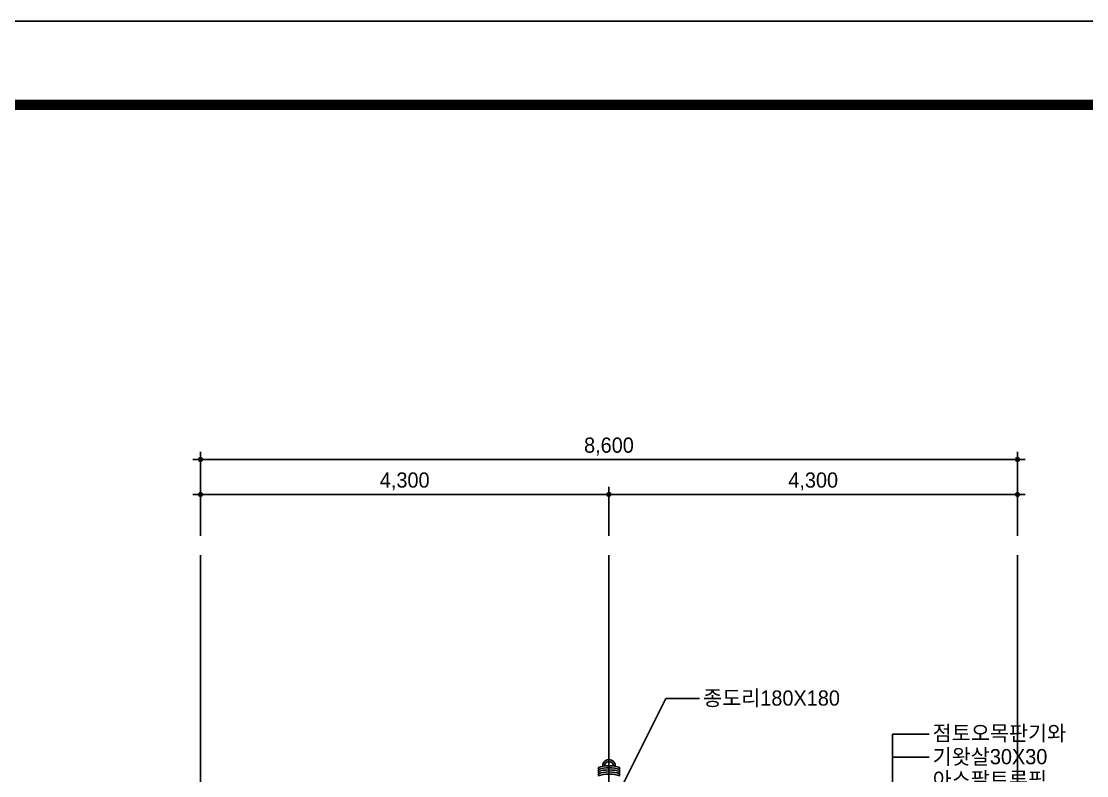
# Model space of a CAD drawing. Extents: x 257532 to 291172, y -129942 to -106182.
# Drawn here: x 268897 to 280112, y -114122 to -106182 of the extents above; entities that cross this region are included whole.
import ezdxf

# ---------------------------------------------------------------- set-up
doc = ezdxf.new("R2010")
doc.units = 0
doc.header["$LTSCALE"] = 50
doc.header["$MEASUREMENT"] = 0
doc.header["$PDMODE"] = 35
doc.header["$PDSIZE"] = -10
doc.linetypes.add('CEN', pattern=[62, 60, -1, 0, -1])
doc.layers.get('0').update_dxf_attribs({"linetype": 'CONTINUOUS'})
doc.layers.get('DEFPOINTS').update_dxf_attribs({"linetype": 'CONTINUOUS'})
for name, color, linetype in [('CEN', 1, 'CEN'), ('COR', 4, 'CONTINUOUS'), ('DIM', 7, 'CONTINUOUS'), ('HAT', 5, 'CONTINUOUS'), ('SYM', 7, 'CONTINUOUS'), ('WAL', 3, 'CONTINUOUS'), ('WALLI', 4, 'CONTINUOUS')]:
    doc.layers.add(name, color=color, linetype=linetype)
doc.styles.add('GHS', font='HYWULM_0.TTF')
doc.styles.add('현창', font='HYWULM_0.TTF')
doc.dimstyles.new('STANDARD$0', dxfattribs={"dimscale": 30, "dimtxt": 3, "dimasz": 1, "dimexe": 2, "dimexo": 5, "dimgap": 0.9, "dimtad": 1, "dimtoh": 1, "dimdec": 4, "dimzin": 0, "dimdsep": 46, "dimlunit": 6, "dimtxsty": 'GHS', "dimblk1": 'DIMDOT', "dimblk2": 'DIMDOT', "dimsah": 1, "dimcen": 0.09, "dimadec": 0, "dimazin": 0, "dimtfac": 1, "dimtdec": 4, "dimtofl": 0, "dimtmove": 2, "dimatfit": 3, "dimldrblk": 'DIMDOT', "dimfxl": 1, "dimtolj": 1, "dimtzin": 0, "dimarcsym": 0})

# ---------------------------------------------------------------- blocks, each defined once
blk = doc.blocks.new('20')
at = {"layer": 'COR', "linetype": 'Continuous', "const_width": 270}
blk.add_lwpolyline([(230424, -2398), (230424, -57398), (308324, -57398), (308324, -2398)], close=True, dxfattribs=at)
at = {"layer": 'HAT'}
blk.add_line((226424, -198), (310524, -198), dxfattribs=at)
blk = doc.blocks.new('DIMDOT')
at = {"linetype": 'Continuous'}
blk.add_line((-2, 0), (2, 0), dxfattribs=at)
for radius in [0.5, 0.25]:
    blk.add_circle((0, 0), radius, dxfattribs=at)
blk = doc.blocks.new('*D6')
at = {"layer": 'DEFPOINTS', "color": 0}
for p in [(270783, -110794), (270783, -111799), (279383, -111799)]:
    blk.add_point(p, dxfattribs=at)
at = {"layer": 'SYM', "color": 211, "lineweight": -2}
for p, q in [((270783, -111599), (270783, -110714)), ((279343, -110794), (270823, -110794)), ((279383, -111599), (279383, -110714))]:
    blk.add_line(p, q, dxfattribs=at)
at = {"layer": 'SYM', "color": 211, "lineweight": -2, "xscale": 40, "yscale": 40, "zscale": 40, "rotation": 180}
blk.add_blockref('DIMDOT', (270783, -110794), dxfattribs=at)
at = {"layer": 'SYM', "color": 211, "lineweight": -2, "xscale": 40, "yscale": 40, "zscale": 40}
blk.add_blockref('DIMDOT', (279383, -110794), dxfattribs=at)
at = {"layer": 'SYM', "color": 0, "insert": (275083, -110658), "char_height": 160, "attachment_point": 5, "style": '현창'}
blk.add_mtext('\\A1;8,600', dxfattribs=at)
blk = doc.blocks.new('*D7')
at = {"layer": 'DEFPOINTS', "color": 0}
for p in [(270783, -111161), (270783, -111799), (275083, -111799)]:
    blk.add_point(p, dxfattribs=at)
at = {"layer": 'SYM', "color": 211, "lineweight": -2}
for p, q in [((270783, -111599), (270783, -111081)), ((275083, -111599), (275083, -111081)), ((275043, -111161), (270823, -111161))]:
    blk.add_line(p, q, dxfattribs=at)
at = {"layer": 'SYM', "color": 211, "lineweight": -2, "xscale": 40, "yscale": 40, "zscale": 40, "rotation": 180}
blk.add_blockref('DIMDOT', (270783, -111161), dxfattribs=at)
at = {"layer": 'SYM', "color": 211, "lineweight": -2, "xscale": 40, "yscale": 40, "zscale": 40}
blk.add_blockref('DIMDOT', (275083, -111161), dxfattribs=at)
at = {"layer": 'SYM', "color": 0, "insert": (272933, -111025), "char_height": 160, "attachment_point": 5, "style": '현창'}
blk.add_mtext('\\A1;4,300', dxfattribs=at)
blk = doc.blocks.new('*D8')
at = {"layer": 'DEFPOINTS', "color": 0}
for p in [(279383, -111161), (275083, -111799), (279383, -111799)]:
    blk.add_point(p, dxfattribs=at)
at = {"layer": 'SYM', "color": 211, "lineweight": -2}
for p, q in [((275083, -111599), (275083, -111081)), ((279383, -111599), (279383, -111081)), ((275123, -111161), (279343, -111161))]:
    blk.add_line(p, q, dxfattribs=at)
at = {"layer": 'SYM', "color": 211, "lineweight": -2, "xscale": 40, "yscale": 40, "zscale": 40, "rotation": 180}
blk.add_blockref('DIMDOT', (275083, -111161), dxfattribs=at)
at = {"layer": 'SYM', "color": 211, "lineweight": -2, "xscale": 40, "yscale": 40, "zscale": 40}
blk.add_blockref('DIMDOT', (279383, -111161), dxfattribs=at)
at = {"layer": 'SYM', "color": 0, "insert": (277233, -111025), "char_height": 160, "attachment_point": 5, "style": '현창'}
blk.add_mtext('\\A1;4,300', dxfattribs=at)

msp = doc.modelspace()

# ---------------------------------------------------------------- linework, layer by layer
at = {"layer": 'CEN'}
for p, q in [((270783.49467, -123681.60654), (270783.49467, -111799.38988)), ((275083.49467, -123681.60654), (275083.49467, -111799.38988)), ((279383.49467, -123681.60654), (279383.49467, -111799.38988))]:
    msp.add_line(p, q, dxfattribs=at)
at = {"layer": 'DIM'}
for p, q in [((275083.49467, -114504.23896), (275680.8459, -113308.34679)), ((275680.8459, -113308.34679), (276036.54557, -113308.34679)), ((278067.02288, -115976.9898), (278067.02288, -113685.51289)), ((278067.02288, -113685.51289), (278452.96742, -113685.51289)), ((278067.02288, -113925.51289), (278452.96742, -113925.51289))]:
    msp.add_line(p, q, dxfattribs=at)
at = {"layer": 'WALLI'}
for p, q in [((274968.49467, -114035.1693), (274974.91138, -114055.16494)), ((275198.49467, -114035.1693), (275192.07796, -114055.16494)), ((274968.49467, -114057.16109), (274974.91138, -114077.15674)), ((274968.49467, -114079.15289), (274974.91138, -114099.14853)), ((274968.49467, -114101.14468), (274974.91138, -114121.14033)), ((275198.49467, -114057.16109), (275192.07796, -114077.15674)), ((275198.49467, -114079.15289), (275192.07796, -114099.14853)), ((275198.49467, -114101.14468), (275192.07796, -114121.14033))]:
    msp.add_line(p, q, dxfattribs=at)
for centre, radius, start, end in [((275083.49467, -114393.53041), 376.36111, 72.20828606, 107.79171394), ((275083.49467, -114415.5222), 376.36111, 72.20828606, 107.79171394), ((275083.49467, -114017.1693), 65, 355.046154246, 184.953845754), ((275083.49467, -114017.1693), 44, 356.648893675, 183.351106325), ((275083.49467, -114437.514), 376.36111, 72.20828606, 107.79171394), ((275083.49467, -114459.50579), 376.36111, 72.20828606, 107.79171394), ((275083.49467, -114481.49759), 376.36111, 72.20828606, 107.79171394)]:
    msp.add_arc(centre, radius, start, end, dxfattribs=at)

# ---------------------------------------------------------------- block references
at = {"layer": 'WAL', "xscale": 0.4000000000232831, "yscale": 0.4000000000232831, "zscale": 0.4000000000000001}
msp.add_blockref('20', (166961.78053, -106102.54601), dxfattribs=at)

# ---------------------------------------------------------------- texts
at = {"layer": 'DIM', "style": '현창'}
for s, p in [('종도리180X180', (276073.96755, -113384.63953)), ('점토오목판기와 ', (278490.83913, -113753.67295)), ('기왓살30X30', (278490.3894, -114001.80563)), ('아스팔트루핑 ', (278490.3894, -114241.80563))]:
    msp.add_text(s, height=160, dxfattribs=at).set_placement(p)

# ---------------------------------------------------------------- dimensions: what is measured, and where the dimension line sits
at = {"layer": 'SYM'}
for base, p1, picture, middle in [((270783.49467, -110793.73092), (279383.49467, -111799.38988), '*D6', (275083.49467, -110658.17832)), ((270783.49467, -111160.81206), (275083.49467, -111799.38988), '*D7', (272933.49467, -111025.36598))]:
    dim = msp.add_linear_dim(base=base, p1=p1, p2=(270783.49467, -111799.38988), dimstyle='STANDARD$0', override={"dimscale": 40, "dimtxt": 4, "dimgap": 1, "dimtoh": 0, "dimdle": 2, "dimclrd": 211, "dimclre": 211, "dimtix": 1, "dimtofl": 1}, dxfattribs=at)
    dim.commit()
    dim.dimension.update_dxf_attribs({"geometry": picture, "text_midpoint": middle})
dim = msp.add_linear_dim(base=(279383.49467, -111160.81206), p1=(275083.49467, -111799.38988), p2=(279383.49467, -111799.38988), angle=180, dimstyle='STANDARD$0', override={"dimscale": 40, "dimtxt": 4, "dimgap": 1, "dimtoh": 0, "dimdle": 2, "dimclrd": 211, "dimclre": 211, "dimtix": 1, "dimtofl": 1}, dxfattribs=at)
dim.commit()
dim.dimension.update_dxf_attribs({"geometry": '*D8', "text_midpoint": (277233.49467, -111025.36598)})

doc.saveas('drawing.dxf')
